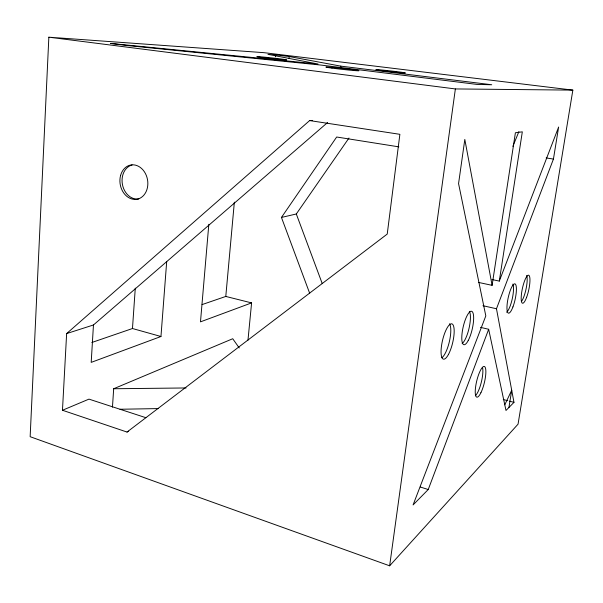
<?xml version="1.0" encoding="UTF-8"?>
<svg xmlns="http://www.w3.org/2000/svg" width="603" height="603" viewBox="0 0 603 603"><rect width="100%" height="100%" fill="white"/><g stroke="black" fill="none" stroke-linecap="round" stroke-linejoin="round"><path stroke-width="0.9" d="M48.851 37.19L30.15 436.693L389.644 565.81L518.052 424.165L572.85 90.118L264.001 52.672L48.851 37.19L455.371 88.935L572.85 90.118M128.695 431.235L127.022 432.057L62.471 410.259L66.632 333.58L309.641 120.577L312.444 120.427M327.625 122.477L93.457 324.979L91.196 362.38L160.956 336.504L166.692 261.642M112.459 407.161L113.681 388.747L232.728 338.735L239.24 347.946M91.829 342.496L132.472 328.522L135.283 288.144M208.826 224.316L200.482 321.851L251.594 302.894L247.976 340.19M202.08 304.59L225.786 296.442L234.356 202.156M275.496 56.765L275.677 54.888L289.229 56.539L340.793 66.142L491.731 84.752L476.883 84.397L320.645 65.034L126.713 45.466L110.477 43.416L317.992 64.001L267.966 54.353L275.677 54.888M289.048 58.408L289.229 56.539M340.589 68.018L340.793 66.142M389.644 565.81L455.371 88.935M478.465 282.415L492.101 285.34L515.399 132.75L522.319 131.831L499.299 281.096L491.988 279.543M508.932 407.485L511.713 390.247L504.786 404.794M480.485 327.354L488.664 329.276L505.992 410.47L513.975 402.359L496.473 308.751L553.441 159.056L558.634 127.022L499.299 281.096M492.101 285.34L464.815 139.444L458.566 183.606L485.814 315.904L413.093 504.922L428.236 489.53L488.664 329.276M512.859 146.348L518.904 131.612M309.671 293.269L281.45 217.442L336.67 137.009L398.854 146.853M281.45 217.442L296.307 213.982L348.971 138.034M127.022 432.057L387.232 234.07L399.879 134.318L309.641 120.577M62.471 410.259L88.973 399.126L145.873 417.698M66.632 333.58L93.457 324.979M119.997 409.256L158.499 408.578M113.681 388.747L186.063 387.963M546.16 157.948L553.441 159.056M482.95 305.713L496.473 308.751M225.786 296.442L251.594 302.894M503.279 399.518L507.741 400.701M509.52 401.176L513.975 402.359M132.472 328.522L160.956 336.504M420.321 487.02L428.236 489.53M296.307 213.982L322.258 283.644M138.773 198.96A17.344 13.831 79.9 0 1 122.454 184.624A17.344 13.831 79.9 0 1 132.132 164.951M469.338 311.344A17.133 4.703 -77.1 0 1 469.119 327.942A17.133 4.703 -77.1 0 1 462.132 343.491M449.469 323.788A18.12 5.254 -76.7 0 1 449.476 341.17A18.12 5.254 -76.7 0 1 441.841 357.775M482.581 367.747A15.768 3.957 -76.4 0 1 481.149 382.882A15.768 3.957 -76.4 0 1 475.352 395.749M512.859 284.088A14.977 3.603 -77.7 0 1 512.241 298.915A14.977 3.603 -77.7 0 1 506.573 312.218M526.623 275.473A14.299 3.286 -77.8 0 1 526.276 287.895A14.299 3.286 -77.8 0 1 521.693 301.168M120.623 175.337A17.397 13.854 79.9 0 0 136.655 199.291A17.397 13.854 79.9 0 0 144.351 171.727A17.397 13.854 79.9 0 0 120.623 175.337M381.774 70.619A14.871 0.384 6.4 0 0 405.337 72.993A14.871 0.384 6.4 0 0 384.895 70.302A14.871 0.384 6.4 0 0 381.774 70.619M331.959 68.116A16.522 0.475 6.3 0 0 358.634 70.777A16.522 0.475 6.3 0 0 336.745 67.822A16.522 0.475 6.3 0 0 331.959 68.116M261.461 57.451A14.947 0.384 6.2 0 0 286.176 59.953A14.947 0.384 6.2 0 0 267.619 57.466A14.947 0.384 6.2 0 0 261.461 57.451M468.237 340.507A17.155 4.658 -77.1 0 0 472.586 312.09A17.155 4.658 -77.1 0 0 462.328 331.386A17.155 4.658 -77.1 0 0 468.237 340.507M448.391 354.556A18.15 5.201 -76.7 0 0 452.868 324.595A18.15 5.201 -76.7 0 0 441.592 345.263A18.15 5.201 -76.7 0 0 448.391 354.556M512.949 306.889A15 3.565 -77.7 0 0 515 283.885A15 3.565 -77.7 0 0 507.1 304.741A15 3.565 -77.7 0 0 512.949 306.889M526.63 297.294A14.321 3.249 -77.8 0 0 528.733 275.239A14.321 3.249 -77.8 0 0 521.354 295.048A14.321 3.249 -77.8 0 0 526.63 297.294M480.908 392.719A15.791 3.912 -76.4 0 0 484.963 366.956A15.791 3.912 -76.4 0 0 475.782 385.686A15.791 3.912 -76.4 0 0 480.908 392.719"/></g></svg>
